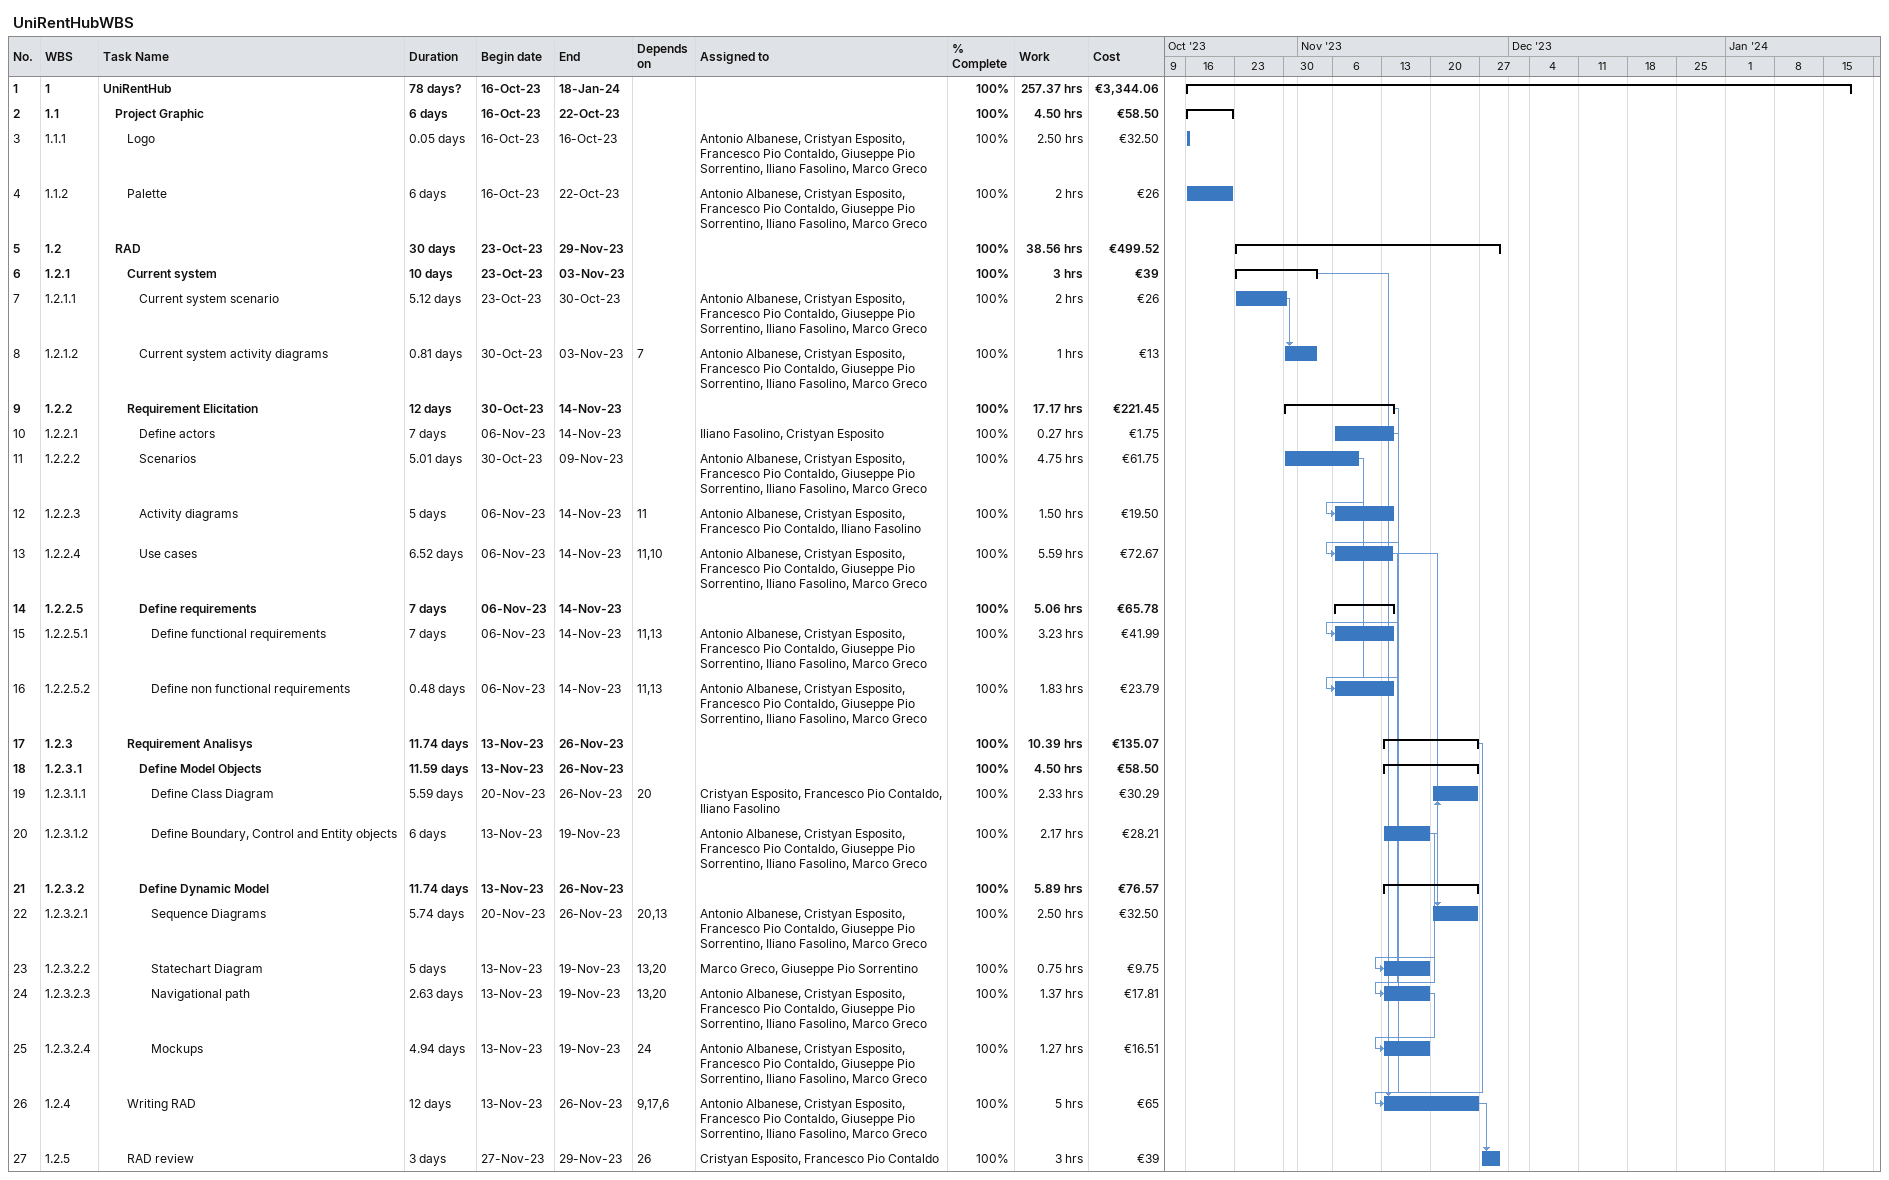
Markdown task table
UniRentHubWBS

| ID | WBS | Task | Duration | Start | Finish | Predecessors | Resources | % complete | Work (h) | Cost (€) |
|---|---|---|---|---|---|---|---|---|---|---|
| 1 | 1 | **UniRentHub** | 78d? | 2023-10-16 | 2024-01-18 |  |  | 100 | 257.37 | 3344.06 |
| 2 | 1.1 | **Project Graphic** | 6d | 2023-10-16 | 2023-10-22 |  |  | 100 | 4.50 | 58.50 |
| 3 | 1.1.1 | Logo | 0.05d | 2023-10-16 | 2023-10-16 |  | Antonio Albanese, Cristyan Esposito, Francesco Pio Contaldo, Giuseppe Pio Sorrentino, Iliano Fasolino, Marco Greco | 100 | 2.50 | 32.50 |
| 4 | 1.1.2 | Palette | 6d | 2023-10-16 | 2023-10-22 |  | Antonio Albanese, Cristyan Esposito, Francesco Pio Contaldo, Giuseppe Pio Sorrentino, Iliano Fasolino, Marco Greco | 100 | 2 | 26 |
| 5 | 1.2 | **RAD** | 30d | 2023-10-23 | 2023-11-29 |  |  | 100 | 38.56 | 499.52 |
| 6 | 1.2.1 | **Current system** | 10d | 2023-10-23 | 2023-11-03 |  |  | 100 | 3 | 39 |
| 7 | 1.2.1.1 | Current system scenario | 5.12d | 2023-10-23 | 2023-10-30 |  | Antonio Albanese, Cristyan Esposito, Francesco Pio Contaldo, Giuseppe Pio Sorrentino, Iliano Fasolino, Marco Greco | 100 | 2 | 26 |
| 8 | 1.2.1.2 | Current system activity diagrams | 0.81d | 2023-10-30 | 2023-11-03 | 7 | Antonio Albanese, Cristyan Esposito, Francesco Pio Contaldo, Giuseppe Pio Sorrentino, Iliano Fasolino, Marco Greco | 100 | 1 | 13 |
| 9 | 1.2.2 | **Requirement Elicitation** | 12d | 2023-10-30 | 2023-11-14 |  |  | 100 | 17.17 | 221.45 |
| 10 | 1.2.2.1 | Define actors | 7d | 2023-11-06 | 2023-11-14 |  | Iliano Fasolino, Cristyan Esposito | 100 | 0.27 | 1.75 |
| 11 | 1.2.2.2 | Scenarios | 5.01d | 2023-10-30 | 2023-11-09 |  | Antonio Albanese, Cristyan Esposito, Francesco Pio Contaldo, Giuseppe Pio Sorrentino, Iliano Fasolino, Marco Greco | 100 | 4.75 | 61.75 |
| 12 | 1.2.2.3 | Activity diagrams | 5d | 2023-11-06 | 2023-11-14 | 11 | Antonio Albanese, Cristyan Esposito, Francesco Pio Contaldo, Iliano Fasolino | 100 | 1.50 | 19.50 |
| 13 | 1.2.2.4 | Use cases | 6.52d | 2023-11-06 | 2023-11-14 | 11, 10 | Antonio Albanese, Cristyan Esposito, Francesco Pio Contaldo, Giuseppe Pio Sorrentino, Iliano Fasolino, Marco Greco | 100 | 5.59 | 72.67 |
| 14 | 1.2.2.5 | **Define requirements** | 7d | 2023-11-06 | 2023-11-14 |  |  | 100 | 5.06 | 65.78 |
| 15 | 1.2.2.5.1 | Define functional requirements | 7d | 2023-11-06 | 2023-11-14 | 11, 13 | Antonio Albanese, Cristyan Esposito, Francesco Pio Contaldo, Giuseppe Pio Sorrentino, Iliano Fasolino, Marco Greco | 100 | 3.23 | 41.99 |
| 16 | 1.2.2.5.2 | Define non functional requirements | 0.48d | 2023-11-06 | 2023-11-14 | 11, 13 | Antonio Albanese, Cristyan Esposito, Francesco Pio Contaldo, Giuseppe Pio Sorrentino, Iliano Fasolino, Marco Greco | 100 | 1.83 | 23.79 |
| 17 | 1.2.3 | **Requirement Analisys** | 11.74d | 2023-11-13 | 2023-11-26 |  |  | 100 | 10.39 | 135.07 |
| 18 | 1.2.3.1 | **Define Model Objects** | 11.59d | 2023-11-13 | 2023-11-26 |  |  | 100 | 4.50 | 58.50 |
| 19 | 1.2.3.1.1 | Define Class Diagram | 5.59d | 2023-11-20 | 2023-11-26 | 20 | Cristyan Esposito, Francesco Pio Contaldo, Iliano Fasolino | 100 | 2.33 | 30.29 |
| 20 | 1.2.3.1.2 | Define Boundary, Control and Entity objects | 6d | 2023-11-13 | 2023-11-19 |  | Antonio Albanese, Cristyan Esposito, Francesco Pio Contaldo, Giuseppe Pio Sorrentino, Iliano Fasolino, Marco Greco | 100 | 2.17 | 28.21 |
| 21 | 1.2.3.2 | **Define Dynamic Model** | 11.74d | 2023-11-13 | 2023-11-26 |  |  | 100 | 5.89 | 76.57 |
| 22 | 1.2.3.2.1 | Sequence Diagrams | 5.74d | 2023-11-20 | 2023-11-26 | 20, 13 | Antonio Albanese, Cristyan Esposito, Francesco Pio Contaldo, Giuseppe Pio Sorrentino, Iliano Fasolino, Marco Greco | 100 | 2.50 | 32.50 |
| 23 | 1.2.3.2.2 | Statechart Diagram | 5d | 2023-11-13 | 2023-11-19 | 13, 20 | Marco Greco, Giuseppe Pio Sorrentino | 100 | 0.75 | 9.75 |
| 24 | 1.2.3.2.3 | Navigational path | 2.63d | 2023-11-13 | 2023-11-19 | 13, 20 | Antonio Albanese, Cristyan Esposito, Francesco Pio Contaldo, Giuseppe Pio Sorrentino, Iliano Fasolino, Marco Greco | 100 | 1.37 | 17.81 |
| 25 | 1.2.3.2.4 | Mockups | 4.94d | 2023-11-13 | 2023-11-19 | 24 | Antonio Albanese, Cristyan Esposito, Francesco Pio Contaldo, Giuseppe Pio Sorrentino, Iliano Fasolino, Marco Greco | 100 | 1.27 | 16.51 |
| 26 | 1.2.4 | Writing RAD | 12d | 2023-11-13 | 2023-11-26 | 9, 17, 6 | Antonio Albanese, Cristyan Esposito, Francesco Pio Contaldo, Giuseppe Pio Sorrentino, Iliano Fasolino, Marco Greco | 100 | 5 | 65 |
| 27 | 1.2.5 | RAD review | 3d | 2023-11-27 | 2023-11-29 | 26 | Cristyan Esposito, Francesco Pio Contaldo | 100 | 3 | 39 |
